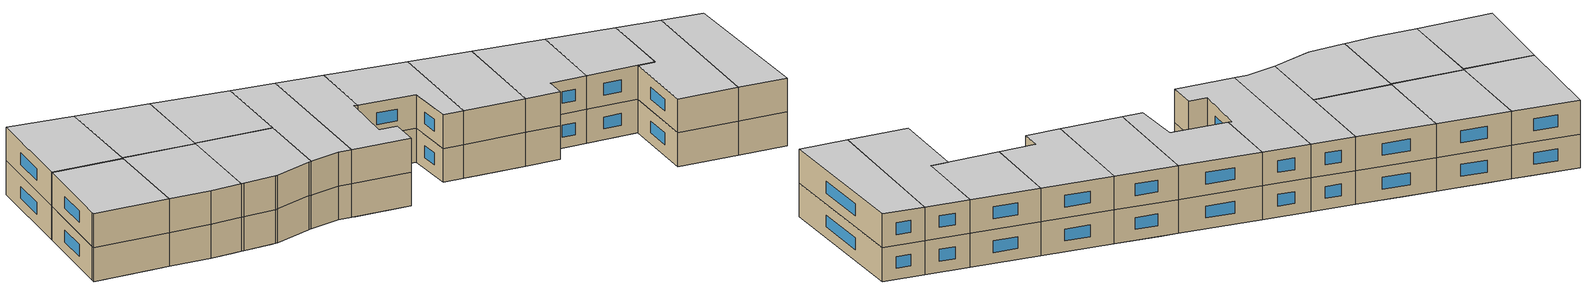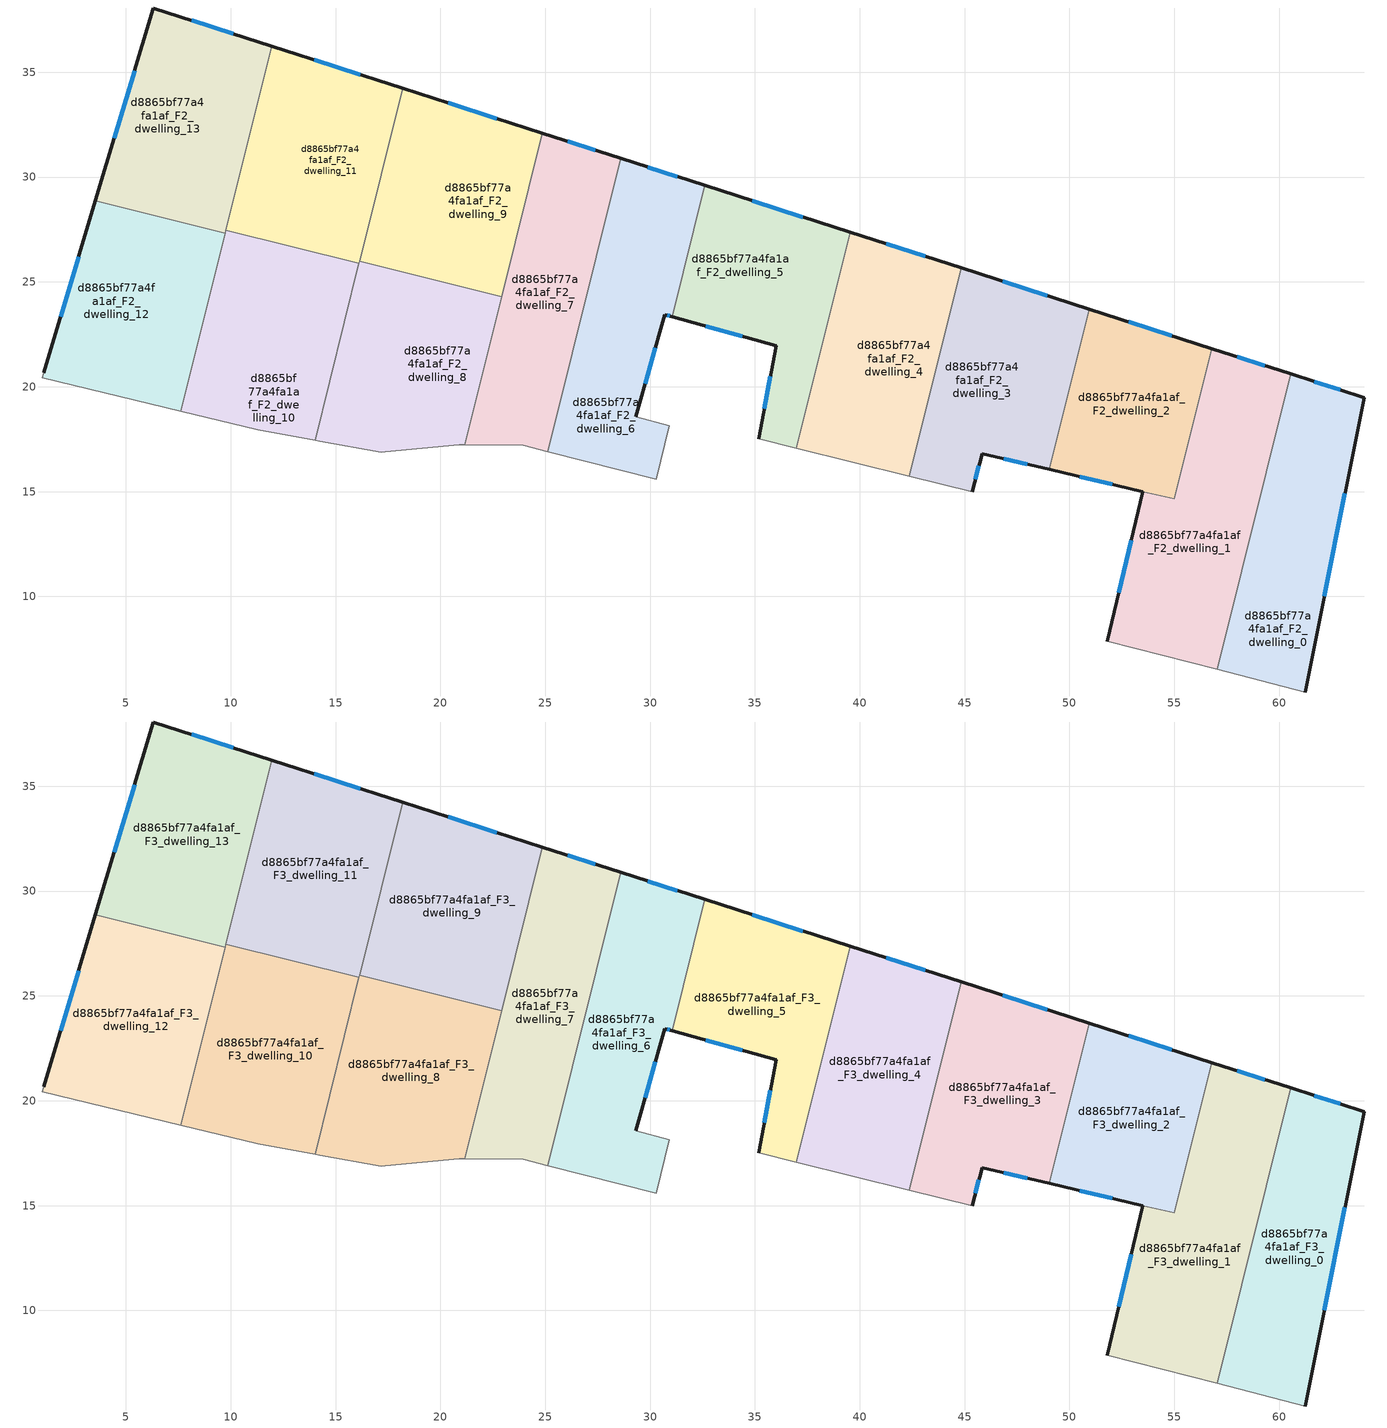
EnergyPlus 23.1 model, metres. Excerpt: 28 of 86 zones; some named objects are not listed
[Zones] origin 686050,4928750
d8865bf77a4fa1af_F2_dwelling_0
 floor to d8865bf77a4fa1af_F1_dwelling_0 (EU_floor_Construction): 64.05,19.48 61.25,5.44 57.48,6.41 60.98,20.47 z6
 floor to d8865bf77a4fa1af_F1_dwelling_1 (EU_floor_Construction): 60.98,20.47 57.48,6.41 57.04,6.52 60.55,20.61 z6
 wall outside (EU_wall_Construction): 61.25,5.44 64.05,19.48 60.55,20.61 z6:9
 wall to d8865bf77a4fa1af_F2_dwelling_1 (EU_wall_Construction): 60.55,20.61 57.04,6.52 z6:9
 wall adiabatic (EU_wall_Construction): 57.04,6.52 61.25,5.44 z6:9
 window (EU_Window_Construction): 62.91,19.85 61.69,20.24 / 62.16,10.01 63.14,14.92 z6.98:8.02
d8865bf77a4fa1af_F2_dwelling_1
 floor to d8865bf77a4fa1af_F1_dwelling_1 (EU_floor_Construction): 60.55,20.61 57.04,6.52 51.81,7.85 53.5,15 55.25,14.59 57.03,21.74 z6
 floor to d8865bf77a4fa1af_F1_dwelling_2 (EU_floor_Construction): 57.03,21.74 55.25,14.59 55,14.65 56.78,21.82 z6
 wall outside (EU_wall_Construction): 60.55,20.61 56.78,21.82 / 53.5,15 51.81,7.85 z6:9
 wall adiabatic (EU_wall_Construction): 51.81,7.85 57.04,6.52 z6:9
 wall to d8865bf77a4fa1af_F2_dwelling_2 (EU_wall_Construction): 56.78,21.82 55,14.65 53.5,15 z6:9
 window (EU_Window_Construction): 59.32,21 58.01,21.43 / 52.95,12.68 52.36,10.18 z6.98:8.02
d8865bf77a4fa1af_F2_dwelling_10
 floor to d8865bf77a4fa1af_F1_dwelling_12 (EU_floor_Construction): 15.41,26.06 13.3,17.59 11.29,17.95 9.81,18.31 11.96,26.92 z6
 floor to d8865bf77a4fa1af_F1_dwelling_13 (EU_floor_Construction): 11.96,26.92 9.81,18.31 7.63,18.84 9.77,27.46 z6
 floor to d8865bf77a4fa1af_F1_dwelling_11 (EU_floor_Construction): 16.12,25.88 14.02,17.46 13.3,17.59 15.41,26.06 z6
 wall adiabatic (EU_wall_Construction): 7.63,18.84 11.29,17.95 14.02,17.46 z6:9
 wall to d8865bf77a4fa1af_F2_dwelling_11 (EU_wall_Construction): 16.12,25.88 9.77,27.46 z6:9
 wall to d8865bf77a4fa1af_F2_dwelling_12 (EU_wall_Construction): 9.74,27.33 7.63,18.84 z6:9
 wall to d8865bf77a4fa1af_F2_dwelling_8 (EU_wall_Construction): 14.02,17.46 16.12,25.88 z6:9
 wall to d8865bf77a4fa1af_F2_dwelling_13 (EU_wall_Construction): 9.77,27.46 9.74,27.33 z6:9
d8865bf77a4fa1af_F2_dwelling_11
 floor to d8865bf77a4fa1af_F1_dwelling_13 (EU_floor_Construction): 14.11,35.55 11.96,26.92 9.77,27.46 11.96,36.25 z6
 floor to d8865bf77a4fa1af_F1_dwelling_12 (EU_floor_Construction): 17.5,34.46 15.41,26.06 11.96,26.92 14.11,35.55 z6
 floor to d8865bf77a4fa1af_F1_dwelling_11 (EU_floor_Construction): 18.2,34.24 16.12,25.88 15.41,26.06 17.5,34.46 z6
 wall outside (EU_wall_Construction): 18.2,34.24 11.96,36.25 z6:9
 wall to d8865bf77a4fa1af_F2_dwelling_9 (EU_wall_Construction): 16.14,25.98 18.2,34.24 z6:9
 wall to d8865bf77a4fa1af_F2_dwelling_13 (EU_wall_Construction): 11.96,36.25 9.77,27.46 z6:9
 wall to d8865bf77a4fa1af_F2_dwelling_8 (EU_wall_Construction): 16.12,25.88 16.14,25.98 z6:9
 window (EU_Window_Construction): 16.17,34.89 13.99,35.59 z6.98:8.02
d8865bf77a4fa1af_F2_dwelling_12
 floor to d8865bf77a4fa1af_F1_dwelling_14 (EU_floor_Construction): 7.86,27.8 5.75,19.29 1.02,20.43 1.09,20.67 3.55,28.87 z6
 floor to d8865bf77a4fa1af_F1_dwelling_13 (EU_floor_Construction): 9.74,27.33 7.63,18.84 5.75,19.29 7.86,27.8 z6
 wall outside (EU_wall_Construction): 3.55,28.87 1.09,20.67 z6:9
 wall adiabatic (EU_wall_Construction): 1.09,20.67 1.02,20.43 7.63,18.84 z6:9
 wall to d8865bf77a4fa1af_F2_dwelling_13 (EU_wall_Construction): 9.74,27.33 3.55,28.87 z6:9
 window (EU_Window_Construction): 2.75,26.2 1.89,23.34 z6.98:8.02
d8865bf77a4fa1af_F2_dwelling_13
 floor to d8865bf77a4fa1af_F1_dwelling_14 (EU_floor_Construction): 10.11,36.84 7.86,27.8 3.55,28.87 6.31,38.06 z6
 floor to d8865bf77a4fa1af_F1_dwelling_13 (EU_floor_Construction): 11.96,36.25 9.77,27.46 9.74,27.33 7.86,27.8 10.11,36.84 z6
 wall outside (EU_wall_Construction): 11.96,36.25 6.31,38.06 3.55,28.87 z6:9
 window (EU_Window_Construction): 5.41,35.07 4.45,31.86 / 10.12,36.84 8.15,37.47 z6.98:8.02
d8865bf77a4fa1af_F2_dwelling_2
 floor adiabatic (EU_floor_Construction): 56.78,21.82 55,14.65 49.03,16.06 50.94,23.7 z6
 wall outside (EU_wall_Construction): 49.03,16.06 53.5,15 / 56.78,21.82 50.94,23.7 z6:9
 wall to d8865bf77a4fa1af_F2_dwelling_3 (EU_wall_Construction): 50.94,23.7 49.03,16.06 z6:9
 window (EU_Window_Construction): 50.48,15.71 52.04,15.35 / 54.88,22.43 52.84,23.09 z6.98:8.02
d8865bf77a4fa1af_F2_dwelling_3
 floor to d8865bf77a4fa1af_F1_dwelling_3 (EU_floor_Construction): 50.94,23.7 49.03,16.06 47.1,16.51 49.04,24.31 z6
 floor to d8865bf77a4fa1af_F1_dwelling_4 (EU_floor_Construction): 49.04,24.31 47.1,16.51 45.83,16.81 45.36,15 42.49,15.71 44.96,25.63 z6
 floor to d8865bf77a4fa1af_F1_dwelling_5 (EU_floor_Construction): 44.96,25.63 42.49,15.71 42.36,15.74 44.83,25.67 z6
 wall outside (EU_wall_Construction): 45.36,15 45.83,16.81 49.03,16.06 / 50.94,23.7 44.83,25.67 z6:9
 wall adiabatic (EU_wall_Construction): 42.36,15.74 45.36,15 z6:9
 wall to d8865bf77a4fa1af_F2_dwelling_4 (EU_wall_Construction): 44.83,25.67 42.36,15.74 z6:9
 window (EU_Window_Construction): 45.51,15.59 45.68,16.22 / 48.95,24.34 46.82,25.03 / 46.87,16.57 47.99,16.3 z6.98:8.02
d8865bf77a4fa1af_F2_dwelling_4
 floor to d8865bf77a4fa1af_F1_dwelling_5 (EU_floor_Construction): 44.83,25.67 42.36,15.74 38.38,16.72 40.92,26.92 z6
 floor to d8865bf77a4fa1af_F1_dwelling_6 (EU_floor_Construction): 40.92,26.92 38.38,16.72 36.98,17.07 39.55,27.37 z6
 wall outside (EU_wall_Construction): 44.83,25.67 39.55,27.37 z6:9
 wall adiabatic (EU_wall_Construction): 36.98,17.07 42.36,15.74 z6:9
 wall to d8865bf77a4fa1af_F2_dwelling_5 (EU_wall_Construction): 39.55,27.37 36.98,17.07 z6:9
 window (EU_Window_Construction): 43.11,26.22 41.27,26.81 z6.98:8.02
d8865bf77a4fa1af_F2_dwelling_5
 floor to d8865bf77a4fa1af_F1_dwelling_7 (EU_floor_Construction): 37.52,28.02 36.01,21.95 31.05,23.34 32.61,29.6 z6
 floor to d8865bf77a4fa1af_F1_dwelling_6 (EU_floor_Construction): 39.55,27.37 36.98,17.07 35.18,17.51 36.01,21.95 37.52,28.02 z6
 wall outside (EU_wall_Construction): 39.55,27.37 32.61,29.6 / 31.05,23.34 36.01,21.95 35.18,17.51 z6:9
 wall adiabatic (EU_wall_Construction): 35.18,17.51 36.98,17.07 z6:9
 wall to d8865bf77a4fa1af_F2_dwelling_6 (EU_wall_Construction): 32.61,29.6 31.05,23.34 z6:9
 window (EU_Window_Construction): 37.29,28.09 34.86,28.87 / 35.74,20.51 35.45,18.96 / 32.66,22.89 34.4,22.41 z6.98:8.02
d8865bf77a4fa1af_F2_dwelling_6
 floor to d8865bf77a4fa1af_F1_dwelling_8 (EU_floor_Construction): 32.25,29.71 30.69,23.44 29.32,18.56 30.92,18.14 30.29,15.59 25.47,16.82 28.95,30.78 z6
 floor to d8865bf77a4fa1af_F1_dwelling_7 (EU_floor_Construction): 32.61,29.6 31.05,23.34 30.69,23.44 32.25,29.71 z6
 floor to d8865bf77a4fa1af_F1_dwelling_9 (EU_floor_Construction): 28.95,30.78 25.47,16.82 25.12,16.91 28.6,30.89 z6
 wall outside (EU_wall_Construction): 32.61,29.6 28.6,30.89 / 29.32,18.56 30.69,23.44 31.05,23.34 z6:9
 wall adiabatic (EU_wall_Construction): 25.12,16.91 30.29,15.59 30.92,18.14 29.32,18.56 z6:9
 wall to d8865bf77a4fa1af_F2_dwelling_7 (EU_wall_Construction): 28.6,30.89 25.12,16.91 z6:9
 window (EU_Window_Construction): 31.3,30.02 29.9,30.47 / 30.81,23.41 30.93,23.38 / 29.77,20.15 30.25,21.86 z6.98:8.02
d8865bf77a4fa1af_F2_dwelling_7
 floor to d8865bf77a4fa1af_F1_dwelling_9 (EU_floor_Construction): 28.6,30.89 25.12,16.91 23.96,17.2 21.17,17.24 24.86,32.09 z6
 wall outside (EU_wall_Construction): 28.6,30.89 24.86,32.09 z6:9
 wall adiabatic (EU_wall_Construction): 21.17,17.24 23.96,17.2 25.12,16.91 z6:9
 wall to d8865bf77a4fa1af_F2_dwelling_9 (EU_wall_Construction): 24.86,32.09 22.92,24.3 z6:9
 wall to d8865bf77a4fa1af_F2_dwelling_8 (EU_wall_Construction): 22.92,24.3 21.17,17.24 z6:9
 window (EU_Window_Construction): 27.38,31.28 26.08,31.7 z6.98:8.02
d8865bf77a4fa1af_F2_dwelling_8
 floor to d8865bf77a4fa1af_F1_dwelling_11 (EU_floor_Construction): 18.93,25.29 16.85,16.93 14.25,17.41 14.02,17.46 16.14,25.98 z6
 floor to d8865bf77a4fa1af_F1_dwelling_10 (EU_floor_Construction): 22.66,24.36 20.89,17.24 17.17,16.87 16.85,16.93 18.93,25.29 z6
 floor to d8865bf77a4fa1af_F1_dwelling_9 (EU_floor_Construction): 22.92,24.3 21.17,17.24 20.89,17.24 22.66,24.36 z6
 wall adiabatic (EU_wall_Construction): 14.02,17.46 14.25,17.41 17.17,16.87 17.37,16.89 20.89,17.24 21.17,17.24 z6:9
 wall to d8865bf77a4fa1af_F2_dwelling_9 (EU_wall_Construction): 22.92,24.3 16.14,25.98 z6:9
d8865bf77a4fa1af_F2_dwelling_9
 floor to d8865bf77a4fa1af_F1_dwelling_10 (EU_floor_Construction): 24.61,32.17 22.66,24.36 18.93,25.29 20.93,33.36 z6
 floor to d8865bf77a4fa1af_F1_dwelling_11 (EU_floor_Construction): 20.93,33.36 18.93,25.29 16.14,25.98 18.2,34.24 z6
 floor to d8865bf77a4fa1af_F1_dwelling_9 (EU_floor_Construction): 24.86,32.09 22.92,24.3 22.66,24.36 24.61,32.17 z6
 wall outside (EU_wall_Construction): 24.86,32.09 18.2,34.24 z6:9
 window (EU_Window_Construction): 22.7,32.79 20.37,33.54 z6.98:8.02
d8865bf77a4fa1af_F3_dwelling_0
 floor to d8865bf77a4fa1af_F2_dwelling_0 (EU_floor_Construction): 64.05,19.48 61.25,5.44 57.04,6.52 60.55,20.61 z9
 wall outside (EU_wall_Construction): 61.25,5.44 64.05,19.48 60.55,20.61 z9:12
 wall to d8865bf77a4fa1af_F3_dwelling_1 (EU_wall_Construction): 60.55,20.61 57.04,6.52 z9:12
 wall adiabatic (EU_wall_Construction): 57.04,6.52 61.25,5.44 z9:12
 window (EU_Window_Construction): 62.91,19.85 61.69,20.24 / 62.16,10.01 63.14,14.92 z9.98:11.02
 ceiling to d8865bf77a4fa1af_F4_dwelling_0 (EU_floor_Construction): 61.25,5.44 64.05,19.48 60.55,20.61 57.04,6.52 z12
d8865bf77a4fa1af_F3_dwelling_1
 floor to d8865bf77a4fa1af_F2_dwelling_1 (EU_floor_Construction): 60.55,20.61 57.04,6.52 51.81,7.85 53.5,15 55,14.65 56.78,21.82 z9
 wall outside (EU_wall_Construction): 60.55,20.61 56.78,21.82 / 53.5,15 51.81,7.85 z9:12
 wall adiabatic (EU_wall_Construction): 51.81,7.85 57.04,6.52 z9:12
 wall to d8865bf77a4fa1af_F3_dwelling_2 (EU_wall_Construction): 56.78,21.82 55,14.65 53.5,15 z9:12
 window (EU_Window_Construction): 59.32,21 58.01,21.43 / 52.95,12.68 52.36,10.18 z9.98:11.02
 ceiling to d8865bf77a4fa1af_F4_dwelling_1 (EU_floor_Construction): 57.04,6.52 60.55,20.61 56.78,21.82 55,14.65 53.5,15 51.81,7.85 z12
d8865bf77a4fa1af_F3_dwelling_10
 floor to d8865bf77a4fa1af_F2_dwelling_10 (EU_floor_Construction): 16.12,25.88 14.02,17.46 11.29,17.95 7.63,18.84 9.77,27.46 z9
 wall adiabatic (EU_wall_Construction): 7.63,18.84 11.29,17.95 14.02,17.46 z9:12
 wall to d8865bf77a4fa1af_F3_dwelling_11 (EU_wall_Construction): 16.12,25.88 9.77,27.46 z9:12
 wall to d8865bf77a4fa1af_F3_dwelling_12 (EU_wall_Construction): 9.74,27.33 7.63,18.84 z9:12
 wall to d8865bf77a4fa1af_F3_dwelling_8 (EU_wall_Construction): 14.02,17.46 16.12,25.88 z9:12
 wall to d8865bf77a4fa1af_F3_dwelling_13 (EU_wall_Construction): 9.77,27.46 9.74,27.33 z9:12
 ceiling to d8865bf77a4fa1af_F4_dwelling_10 (EU_floor_Construction): 14.02,17.46 16.12,25.88 9.77,27.46 7.63,18.84 11.29,17.95 z12
d8865bf77a4fa1af_F3_dwelling_11
 floor to d8865bf77a4fa1af_F2_dwelling_11 (EU_floor_Construction): 18.2,34.24 16.12,25.88 9.77,27.46 11.96,36.25 z9
 wall outside (EU_wall_Construction): 18.2,34.24 11.96,36.25 z9:12
 wall to d8865bf77a4fa1af_F3_dwelling_9 (EU_wall_Construction): 16.14,25.98 18.2,34.24 z9:12
 wall to d8865bf77a4fa1af_F3_dwelling_13 (EU_wall_Construction): 11.96,36.25 9.77,27.46 z9:12
 wall to d8865bf77a4fa1af_F3_dwelling_8 (EU_wall_Construction): 16.12,25.88 16.14,25.98 z9:12
 window (EU_Window_Construction): 16.17,34.89 13.99,35.59 z9.98:11.02
 ceiling to d8865bf77a4fa1af_F4_dwelling_11 (EU_floor_Construction): 16.12,25.88 18.2,34.24 11.96,36.25 9.77,27.46 z12
d8865bf77a4fa1af_F3_dwelling_12
 floor to d8865bf77a4fa1af_F2_dwelling_12 (EU_floor_Construction): 9.74,27.33 7.63,18.84 1.02,20.43 1.09,20.67 3.55,28.87 z9
 wall outside (EU_wall_Construction): 3.55,28.87 1.09,20.67 z9:12
 wall adiabatic (EU_wall_Construction): 1.09,20.67 1.02,20.43 7.63,18.84 z9:12
 wall to d8865bf77a4fa1af_F3_dwelling_13 (EU_wall_Construction): 9.74,27.33 3.55,28.87 z9:12
 window (EU_Window_Construction): 2.75,26.2 1.89,23.34 z9.98:11.02
 ceiling to d8865bf77a4fa1af_F4_dwelling_12 (EU_floor_Construction): 7.63,18.84 9.74,27.33 3.55,28.87 1.09,20.67 1.02,20.43 z12
d8865bf77a4fa1af_F3_dwelling_13
 floor to d8865bf77a4fa1af_F2_dwelling_13 (EU_floor_Construction): 11.96,36.25 9.74,27.33 3.55,28.87 6.31,38.06 z9
 wall outside (EU_wall_Construction): 11.96,36.25 6.31,38.06 3.55,28.87 z9:12
 window (EU_Window_Construction): 5.41,35.07 4.45,31.86 / 10.12,36.84 8.15,37.47 z9.98:11.02
 ceiling to d8865bf77a4fa1af_F4_dwelling_13 (EU_floor_Construction): 9.74,27.33 11.96,36.25 6.31,38.06 3.55,28.87 z12
d8865bf77a4fa1af_F3_dwelling_2
 floor to d8865bf77a4fa1af_F2_dwelling_2 (EU_floor_Construction): 56.78,21.82 55,14.65 49.03,16.06 50.94,23.7 z9
 wall outside (EU_wall_Construction): 49.03,16.06 53.5,15 / 56.78,21.82 50.94,23.7 z9:12
 wall to d8865bf77a4fa1af_F3_dwelling_3 (EU_wall_Construction): 50.94,23.7 49.03,16.06 z9:12
 window (EU_Window_Construction): 50.48,15.71 52.04,15.35 / 54.88,22.43 52.84,23.09 z9.98:11.02
 ceiling to d8865bf77a4fa1af_F4_dwelling_2 (EU_floor_Construction): 55,14.65 56.78,21.82 50.94,23.7 49.03,16.06 z12
d8865bf77a4fa1af_F3_dwelling_3
 floor to d8865bf77a4fa1af_F2_dwelling_3 (EU_floor_Construction): 50.94,23.7 49.03,16.06 45.83,16.81 45.36,15 42.36,15.74 44.83,25.67 z9
 wall outside (EU_wall_Construction): 45.36,15 45.83,16.81 49.03,16.06 / 50.94,23.7 44.83,25.67 z9:12
 wall adiabatic (EU_wall_Construction): 42.36,15.74 45.36,15 z9:12
 wall to d8865bf77a4fa1af_F3_dwelling_4 (EU_wall_Construction): 44.83,25.67 42.36,15.74 z9:12
 window (EU_Window_Construction): 45.51,15.59 45.68,16.22 / 48.95,24.34 46.82,25.03 / 46.87,16.57 47.99,16.3 z9.98:11.02
 ceiling to d8865bf77a4fa1af_F4_dwelling_3 (EU_floor_Construction): 49.03,16.06 50.94,23.7 44.83,25.67 42.36,15.74 45.36,15 45.83,16.81 z12
d8865bf77a4fa1af_F3_dwelling_4
 floor to d8865bf77a4fa1af_F2_dwelling_4 (EU_floor_Construction): 44.83,25.67 42.36,15.74 36.98,17.07 39.55,27.37 z9
 wall outside (EU_wall_Construction): 44.83,25.67 39.55,27.37 z9:12
 wall adiabatic (EU_wall_Construction): 36.98,17.07 42.36,15.74 z9:12
 wall to d8865bf77a4fa1af_F3_dwelling_5 (EU_wall_Construction): 39.55,27.37 36.98,17.07 z9:12
 window (EU_Window_Construction): 43.11,26.22 41.27,26.81 z9.98:11.02
 ceiling to d8865bf77a4fa1af_F4_dwelling_4 (EU_floor_Construction): 42.36,15.74 44.83,25.67 39.55,27.37 36.98,17.07 z12
d8865bf77a4fa1af_F3_dwelling_5
 floor to d8865bf77a4fa1af_F2_dwelling_5 (EU_floor_Construction): 39.55,27.37 36.98,17.07 35.18,17.51 36.01,21.95 31.05,23.34 32.61,29.6 z9
 wall outside (EU_wall_Construction): 39.55,27.37 32.61,29.6 / 31.05,23.34 36.01,21.95 35.18,17.51 z9:12
 wall adiabatic (EU_wall_Construction): 35.18,17.51 36.98,17.07 z9:12
 wall to d8865bf77a4fa1af_F3_dwelling_6 (EU_wall_Construction): 32.61,29.6 31.05,23.34 z9:12
 window (EU_Window_Construction): 37.29,28.09 34.86,28.87 / 35.74,20.51 35.45,18.96 / 32.66,22.89 34.4,22.41 z9.98:11.02
 ceiling to d8865bf77a4fa1af_F4_dwelling_5 (EU_floor_Construction): 36.98,17.07 39.55,27.37 32.61,29.6 31.05,23.34 36.01,21.95 35.18,17.51 z12
d8865bf77a4fa1af_F3_dwelling_6
 floor to d8865bf77a4fa1af_F2_dwelling_6 (EU_floor_Construction): 32.61,29.6 31.05,23.34 30.69,23.44 29.32,18.56 30.92,18.14 30.29,15.59 25.12,16.91 28.6,30.89 z9
 wall outside (EU_wall_Construction): 32.61,29.6 28.6,30.89 / 29.32,18.56 30.69,23.44 31.05,23.34 z9:12
 wall adiabatic (EU_wall_Construction): 25.12,16.91 30.29,15.59 30.92,18.14 29.32,18.56 z9:12
 wall to d8865bf77a4fa1af_F3_dwelling_7 (EU_wall_Construction): 28.6,30.89 25.12,16.91 z9:12
 window (EU_Window_Construction): 31.3,30.02 29.9,30.47 / 30.81,23.41 30.93,23.38 / 29.77,20.15 30.25,21.86 z9.98:11.02
 ceiling to d8865bf77a4fa1af_F4_dwelling_6 (EU_floor_Construction): 30.29,15.59 30.92,18.14 29.32,18.56 30.69,23.44 31.05,23.34 32.61,29.6 28.6,30.89 25.12,16.91 z12
d8865bf77a4fa1af_F3_dwelling_7
 floor to d8865bf77a4fa1af_F2_dwelling_7 (EU_floor_Construction): 28.6,30.89 25.12,16.91 23.96,17.2 21.17,17.24 24.86,32.09 z9
 wall outside (EU_wall_Construction): 28.6,30.89 24.86,32.09 z9:12
 wall adiabatic (EU_wall_Construction): 21.17,17.24 23.96,17.2 25.12,16.91 z9:12
 wall to d8865bf77a4fa1af_F3_dwelling_9 (EU_wall_Construction): 24.86,32.09 22.92,24.3 z9:12
 wall to d8865bf77a4fa1af_F3_dwelling_8 (EU_wall_Construction): 22.92,24.3 21.17,17.24 z9:12
 window (EU_Window_Construction): 27.38,31.28 26.08,31.7 z9.98:11.02
 ceiling to d8865bf77a4fa1af_F4_dwelling_7 (EU_floor_Construction): 25.12,16.91 28.6,30.89 24.86,32.09 21.17,17.24 23.96,17.2 z12
d8865bf77a4fa1af_F3_dwelling_8
 floor to d8865bf77a4fa1af_F2_dwelling_8 (EU_floor_Construction): 22.92,24.3 21.17,17.24 20.89,17.24 17.37,16.89 17.17,16.87 14.25,17.41 14.02,17.46 16.14,25.98 z9
 wall adiabatic (EU_wall_Construction): 14.02,17.46 14.25,17.41 17.17,16.87 17.37,16.89 20.89,17.24 21.17,17.24 z9:12
 wall to d8865bf77a4fa1af_F3_dwelling_9 (EU_wall_Construction): 22.92,24.3 16.14,25.98 z9:12
 ceiling to d8865bf77a4fa1af_F4_dwelling_8 (EU_floor_Construction): 21.17,17.24 22.92,24.3 16.14,25.98 14.02,17.46 14.25,17.41 17.17,16.87 17.37,16.89 20.89,17.24 z12
d8865bf77a4fa1af_F3_dwelling_9
 floor to d8865bf77a4fa1af_F2_dwelling_9 (EU_floor_Construction): 24.86,32.09 22.92,24.3 16.14,25.98 18.2,34.24 z9
 wall outside (EU_wall_Construction): 24.86,32.09 18.2,34.24 z9:12
 window (EU_Window_Construction): 22.7,32.79 20.37,33.54 z9.98:11.02
 ceiling to d8865bf77a4fa1af_F4_dwelling_9 (EU_floor_Construction): 22.92,24.3 24.86,32.09 18.2,34.24 16.14,25.98 z12
[Building]
EU S2 Campaign: North Axis=0; Terrain=City; Solar Distribution=FullExterior
[Site:Location]
Bologna: Latitude=44.5; Longitude=11.25; Time Zone=1; Elevation=37
[SizingPeriod:WeatherFileDays]
AnnualSizingPeriod: Begin Month=1; Begin Day of Month=1; End Month=12; End Day of Month=31; Day of Week for Start Day=Monday; Use Weather File Daylight Saving Period=No; Use Weather File Rain and Snow Indicators=No
[MATERIAL]
EU_InternalMass_Material: Roughness=MediumRough; Thickness=0.1; Conductivity=1; Density=1800; Specific Heat=900; Thermal Absorptance=0.9; Solar Absorptance=0.7; Visible Absorptance=0.7
[MATERIAL:NOMASS] Roughness=MediumRough; Thermal Absorptance=0.9; Solar Absorptance=0.7; Visible Absorptance=0.7
Name | Thermal Resistance
EU_wall_NoMass | 0.905828
EU_floor_NoMass | 0.67114
[WINDOWMATERIAL:SIMPLEGLAZINGSYSTEM]
EU_Window_SimpleGlazing: UFactor=4.52486; Solar Heat Gain Coefficient=0.85; Visible Transmittance=0.85
[CONSTRUCTION]
EU_wall_Construction: EU_wall_NoMass
EU_floor_Construction: EU_floor_NoMass
EU_Window_Construction: EU_Window_SimpleGlazing
EU_InternalMass_Construction: EU_InternalMass_Material
[ZONE] Type=1; Multiplier=1; Ceiling Height=autocalculate; Floor Area=autocalculate; Part of Total Floor Area=Yes
Name | Volume
d8865bf77a4fa1af_F2_dwelling_0; d8865bf77a4fa1af_F3_dwelling_0 | 173.277
d8865bf77a4fa1af_F2_dwelling_1; d8865bf77a4fa1af_F3_dwelling_1 | 206.238
d8865bf77a4fa1af_F2_dwelling_10; d8865bf77a4fa1af_F3_dwelling_10 | 173.279
d8865bf77a4fa1af_F2_dwelling_11; d8865bf77a4fa1af_F3_dwelling_11 | 173.276
d8865bf77a4fa1af_F2_dwelling_12; d8865bf77a4fa1af_F3_dwelling_12; d8865bf77a4fa1af_F2_dwelling_3; d8865bf77a4fa1af_F3_dwelling_3; d8865bf77a4fa1af_F2_dwelling_4; d8865bf77a4fa1af_F3_dwelling_4 | 173.287
d8865bf77a4fa1af_F2_dwelling_13; d8865bf77a4fa1af_F3_dwelling_13 | 173.301
d8865bf77a4fa1af_F2_dwelling_2; d8865bf77a4fa1af_F3_dwelling_2 | 140.328
d8865bf77a4fa1af_F2_dwelling_5; d8865bf77a4fa1af_F3_dwelling_5 | 164.317
d8865bf77a4fa1af_F2_dwelling_6; d8865bf77a4fa1af_F3_dwelling_6 | 182.243
d8865bf77a4fa1af_F2_dwelling_7; d8865bf77a4fa1af_F3_dwelling_7 | 173.29
d8865bf77a4fa1af_F2_dwelling_8; d8865bf77a4fa1af_F3_dwelling_8 | 173.284
d8865bf77a4fa1af_F2_dwelling_9; d8865bf77a4fa1af_F3_dwelling_9 | 173.296
[INTERNALMASS] Construction=EU_InternalMass_Construction
Name | Zone or ZoneList | Surface Area
d8865bf77a4fa1af_F2_dwelling_0_EU_InternalMass | d8865bf77a4fa1af_F2_dwelling_0 | 57.759
d8865bf77a4fa1af_F2_dwelling_1_EU_InternalMass | d8865bf77a4fa1af_F2_dwelling_1 | 68.7472
d8865bf77a4fa1af_F2_dwelling_2_EU_InternalMass | d8865bf77a4fa1af_F2_dwelling_2 | 46.7787
d8865bf77a4fa1af_F2_dwelling_3_EU_InternalMass | d8865bf77a4fa1af_F2_dwelling_3 | 57.7623
d8865bf77a4fa1af_F2_dwelling_4_EU_InternalMass | d8865bf77a4fa1af_F2_dwelling_4 | 57.7627
d8865bf77a4fa1af_F2_dwelling_5_EU_InternalMass | d8865bf77a4fa1af_F2_dwelling_5 | 54.772
d8865bf77a4fa1af_F2_dwelling_6_EU_InternalMass | d8865bf77a4fa1af_F2_dwelling_6 | 60.7471
d8865bf77a4fa1af_F2_dwelling_7_EU_InternalMass | d8865bf77a4fa1af_F2_dwelling_7 | 57.7634
d8865bf77a4fa1af_F2_dwelling_8_EU_InternalMass | d8865bf77a4fa1af_F2_dwelling_8 | 57.7614
d8865bf77a4fa1af_F2_dwelling_9_EU_InternalMass | d8865bf77a4fa1af_F2_dwelling_9 | 57.7632
d8865bf77a4fa1af_F2_dwelling_10_EU_InternalMass | d8865bf77a4fa1af_F2_dwelling_10 | 57.7606
d8865bf77a4fa1af_F2_dwelling_11_EU_InternalMass | d8865bf77a4fa1af_F2_dwelling_11 | 57.7596
d8865bf77a4fa1af_F2_dwelling_12_EU_InternalMass | d8865bf77a4fa1af_F2_dwelling_12 | 57.7633
d8865bf77a4fa1af_F2_dwelling_13_EU_InternalMass | d8865bf77a4fa1af_F2_dwelling_13 | 57.7658
d8865bf77a4fa1af_F3_dwelling_0_EU_InternalMass | d8865bf77a4fa1af_F3_dwelling_0 | 57.759
d8865bf77a4fa1af_F3_dwelling_1_EU_InternalMass | d8865bf77a4fa1af_F3_dwelling_1 | 68.7472
d8865bf77a4fa1af_F3_dwelling_2_EU_InternalMass | d8865bf77a4fa1af_F3_dwelling_2 | 46.7787
d8865bf77a4fa1af_F3_dwelling_3_EU_InternalMass | d8865bf77a4fa1af_F3_dwelling_3 | 57.7623
d8865bf77a4fa1af_F3_dwelling_4_EU_InternalMass | d8865bf77a4fa1af_F3_dwelling_4 | 57.7627
d8865bf77a4fa1af_F3_dwelling_5_EU_InternalMass | d8865bf77a4fa1af_F3_dwelling_5 | 54.772
d8865bf77a4fa1af_F3_dwelling_6_EU_InternalMass | d8865bf77a4fa1af_F3_dwelling_6 | 60.7471
d8865bf77a4fa1af_F3_dwelling_7_EU_InternalMass | d8865bf77a4fa1af_F3_dwelling_7 | 57.7634
d8865bf77a4fa1af_F3_dwelling_8_EU_InternalMass | d8865bf77a4fa1af_F3_dwelling_8 | 57.7614
d8865bf77a4fa1af_F3_dwelling_9_EU_InternalMass | d8865bf77a4fa1af_F3_dwelling_9 | 57.7632
d8865bf77a4fa1af_F3_dwelling_10_EU_InternalMass | d8865bf77a4fa1af_F3_dwelling_10 | 57.7606
d8865bf77a4fa1af_F3_dwelling_11_EU_InternalMass | d8865bf77a4fa1af_F3_dwelling_11 | 57.7596
d8865bf77a4fa1af_F3_dwelling_12_EU_InternalMass | d8865bf77a4fa1af_F3_dwelling_12 | 57.7633
d8865bf77a4fa1af_F3_dwelling_13_EU_InternalMass | d8865bf77a4fa1af_F3_dwelling_13 | 57.7658
[OTHEREQUIPMENT] Fuel Type=Electricity; Design Level Calculation Method=Watts/Area; Power per Zone Floor Area=1; Fraction Latent=0; Fraction Radiant=0; Fraction Lost=0; Carbon Dioxide Generation Rate=0; EndUse Subcategory=EU_Step8_InternalGains
Name | Zone or ZoneList or Space or SpaceList | Schedule
EU_Step8_InternalGain_d8865bf77a4fa1af_F2_dwelling_0_f000 | d8865bf77a4fa1af_F2_dwelling_0 | EU_Step8_GainSchedule_d8865bf77a4fa1af_F2_dwelling_0_f000
EU_Step8_InternalGain_d8865bf77a4fa1af_F2_dwelling_1_f000 | d8865bf77a4fa1af_F2_dwelling_1 | EU_Step8_GainSchedule_d8865bf77a4fa1af_F2_dwelling_1_f000
EU_Step8_InternalGain_d8865bf77a4fa1af_F2_dwelling_2_f000 | d8865bf77a4fa1af_F2_dwelling_2 | EU_Step8_GainSchedule_d8865bf77a4fa1af_F2_dwelling_2_f000
EU_Step8_InternalGain_d8865bf77a4fa1af_F2_dwelling_3_f000 | d8865bf77a4fa1af_F2_dwelling_3 | EU_Step8_GainSchedule_d8865bf77a4fa1af_F2_dwelling_3_f000
EU_Step8_InternalGain_d8865bf77a4fa1af_F2_dwelling_4_f000 | d8865bf77a4fa1af_F2_dwelling_4 | EU_Step8_GainSchedule_d8865bf77a4fa1af_F2_dwelling_4_f000
EU_Step8_InternalGain_d8865bf77a4fa1af_F2_dwelling_5_f000 | d8865bf77a4fa1af_F2_dwelling_5 | EU_Step8_GainSchedule_d8865bf77a4fa1af_F2_dwelling_5_f000
EU_Step8_InternalGain_d8865bf77a4fa1af_F2_dwelling_6_f000 | d8865bf77a4fa1af_F2_dwelling_6 | EU_Step8_GainSchedule_d8865bf77a4fa1af_F2_dwelling_6_f000
EU_Step8_InternalGain_d8865bf77a4fa1af_F2_dwelling_7_f000 | d8865bf77a4fa1af_F2_dwelling_7 | EU_Step8_GainSchedule_d8865bf77a4fa1af_F2_dwelling_7_f000
EU_Step8_InternalGain_d8865bf77a4fa1af_F2_dwelling_8_f000 | d8865bf77a4fa1af_F2_dwelling_8 | EU_Step8_GainSchedule_d8865bf77a4fa1af_F2_dwelling_8_f000
EU_Step8_InternalGain_d8865bf77a4fa1af_F2_dwelling_9_f000 | d8865bf77a4fa1af_F2_dwelling_9 | EU_Step8_GainSchedule_d8865bf77a4fa1af_F2_dwelling_9_f000
EU_Step8_InternalGain_d8865bf77a4fa1af_F2_dwelling_10_f000 | d8865bf77a4fa1af_F2_dwelling_10 | EU_Step8_GainSchedule_d8865bf77a4fa1af_F2_dwelling_10_f000
EU_Step8_InternalGain_d8865bf77a4fa1af_F2_dwelling_11_f000 | d8865bf77a4fa1af_F2_dwelling_11 | EU_Step8_GainSchedule_d8865bf77a4fa1af_F2_dwelling_11_f000
EU_Step8_InternalGain_d8865bf77a4fa1af_F2_dwelling_12_f000 | d8865bf77a4fa1af_F2_dwelling_12 | EU_Step8_GainSchedule_d8865bf77a4fa1af_F2_dwelling_12_f000
EU_Step8_InternalGain_d8865bf77a4fa1af_F2_dwelling_13_f000 | d8865bf77a4fa1af_F2_dwelling_13 | EU_Step8_GainSchedule_d8865bf77a4fa1af_F2_dwelling_13_f000
EU_Step8_InternalGain_d8865bf77a4fa1af_F3_dwelling_0_f000 | d8865bf77a4fa1af_F3_dwelling_0 | EU_Step8_GainSchedule_d8865bf77a4fa1af_F3_dwelling_0_f000
EU_Step8_InternalGain_d8865bf77a4fa1af_F3_dwelling_1_f000 | d8865bf77a4fa1af_F3_dwelling_1 | EU_Step8_GainSchedule_d8865bf77a4fa1af_F3_dwelling_1_f000
EU_Step8_InternalGain_d8865bf77a4fa1af_F3_dwelling_2_f000 | d8865bf77a4fa1af_F3_dwelling_2 | EU_Step8_GainSchedule_d8865bf77a4fa1af_F3_dwelling_2_f000
EU_Step8_InternalGain_d8865bf77a4fa1af_F3_dwelling_3_f000 | d8865bf77a4fa1af_F3_dwelling_3 | EU_Step8_GainSchedule_d8865bf77a4fa1af_F3_dwelling_3_f000
EU_Step8_InternalGain_d8865bf77a4fa1af_F3_dwelling_4_f000 | d8865bf77a4fa1af_F3_dwelling_4 | EU_Step8_GainSchedule_d8865bf77a4fa1af_F3_dwelling_4_f000
EU_Step8_InternalGain_d8865bf77a4fa1af_F3_dwelling_5_f000 | d8865bf77a4fa1af_F3_dwelling_5 | EU_Step8_GainSchedule_d8865bf77a4fa1af_F3_dwelling_5_f000
EU_Step8_InternalGain_d8865bf77a4fa1af_F3_dwelling_6_f000 | d8865bf77a4fa1af_F3_dwelling_6 | EU_Step8_GainSchedule_d8865bf77a4fa1af_F3_dwelling_6_f000
EU_Step8_InternalGain_d8865bf77a4fa1af_F3_dwelling_7_f000 | d8865bf77a4fa1af_F3_dwelling_7 | EU_Step8_GainSchedule_d8865bf77a4fa1af_F3_dwelling_7_f000
EU_Step8_InternalGain_d8865bf77a4fa1af_F3_dwelling_8_f000 | d8865bf77a4fa1af_F3_dwelling_8 | EU_Step8_GainSchedule_d8865bf77a4fa1af_F3_dwelling_8_f000
EU_Step8_InternalGain_d8865bf77a4fa1af_F3_dwelling_9_f000 | d8865bf77a4fa1af_F3_dwelling_9 | EU_Step8_GainSchedule_d8865bf77a4fa1af_F3_dwelling_9_f000
EU_Step8_InternalGain_d8865bf77a4fa1af_F3_dwelling_10_f000 | d8865bf77a4fa1af_F3_dwelling_10 | EU_Step8_GainSchedule_d8865bf77a4fa1af_F3_dwelling_10_f000
EU_Step8_InternalGain_d8865bf77a4fa1af_F3_dwelling_11_f000 | d8865bf77a4fa1af_F3_dwelling_11 | EU_Step8_GainSchedule_d8865bf77a4fa1af_F3_dwelling_11_f000
EU_Step8_InternalGain_d8865bf77a4fa1af_F3_dwelling_12_f000 | d8865bf77a4fa1af_F3_dwelling_12 | EU_Step8_GainSchedule_d8865bf77a4fa1af_F3_dwelling_12_f000
EU_Step8_InternalGain_d8865bf77a4fa1af_F3_dwelling_13_f000 | d8865bf77a4fa1af_F3_dwelling_13 | EU_Step8_GainSchedule_d8865bf77a4fa1af_F3_dwelling_13_f000
[ZONEVENTILATION:DESIGNFLOWRATE] Schedule=EU_AlwaysOn; Design Flow Rate Calculation Method=AirChanges/Hour; Air Changes per Hour=0.73129; Ventilation Type=Natural; Fan Pressure Rise=0; Fan Total Efficiency=1; Constant Term Coefficient=1; Temperature Term Coefficient=0; Velocity Term Coefficient=0; Velocity Squared Term Coefficient=0; Minimum Indoor Temperature=-100; Maximum Indoor Temperature=100; Delta Temperature=-100; Minimum Outdoor Temperature=-100; Maximum Outdoor Temperature=100; Maximum Wind Speed=40
Name | Zone or ZoneList or Space or SpaceList
EU_ConstantAir_d8865bf77a4fa1af_F2_dwelling_0 | d8865bf77a4fa1af_F2_dwelling_0
EU_ConstantAir_d8865bf77a4fa1af_F2_dwelling_1 | d8865bf77a4fa1af_F2_dwelling_1
EU_ConstantAir_d8865bf77a4fa1af_F2_dwelling_2 | d8865bf77a4fa1af_F2_dwelling_2
EU_ConstantAir_d8865bf77a4fa1af_F2_dwelling_3 | d8865bf77a4fa1af_F2_dwelling_3
EU_ConstantAir_d8865bf77a4fa1af_F2_dwelling_4 | d8865bf77a4fa1af_F2_dwelling_4
EU_ConstantAir_d8865bf77a4fa1af_F2_dwelling_5 | d8865bf77a4fa1af_F2_dwelling_5
EU_ConstantAir_d8865bf77a4fa1af_F2_dwelling_6 | d8865bf77a4fa1af_F2_dwelling_6
EU_ConstantAir_d8865bf77a4fa1af_F2_dwelling_7 | d8865bf77a4fa1af_F2_dwelling_7
EU_ConstantAir_d8865bf77a4fa1af_F2_dwelling_8 | d8865bf77a4fa1af_F2_dwelling_8
EU_ConstantAir_d8865bf77a4fa1af_F2_dwelling_9 | d8865bf77a4fa1af_F2_dwelling_9
EU_ConstantAir_d8865bf77a4fa1af_F2_dwelling_10 | d8865bf77a4fa1af_F2_dwelling_10
EU_ConstantAir_d8865bf77a4fa1af_F2_dwelling_11 | d8865bf77a4fa1af_F2_dwelling_11
EU_ConstantAir_d8865bf77a4fa1af_F2_dwelling_12 | d8865bf77a4fa1af_F2_dwelling_12
EU_ConstantAir_d8865bf77a4fa1af_F2_dwelling_13 | d8865bf77a4fa1af_F2_dwelling_13
EU_ConstantAir_d8865bf77a4fa1af_F3_dwelling_0 | d8865bf77a4fa1af_F3_dwelling_0
EU_ConstantAir_d8865bf77a4fa1af_F3_dwelling_1 | d8865bf77a4fa1af_F3_dwelling_1
EU_ConstantAir_d8865bf77a4fa1af_F3_dwelling_2 | d8865bf77a4fa1af_F3_dwelling_2
EU_ConstantAir_d8865bf77a4fa1af_F3_dwelling_3 | d8865bf77a4fa1af_F3_dwelling_3
EU_ConstantAir_d8865bf77a4fa1af_F3_dwelling_4 | d8865bf77a4fa1af_F3_dwelling_4
EU_ConstantAir_d8865bf77a4fa1af_F3_dwelling_5 | d8865bf77a4fa1af_F3_dwelling_5
EU_ConstantAir_d8865bf77a4fa1af_F3_dwelling_6 | d8865bf77a4fa1af_F3_dwelling_6
EU_ConstantAir_d8865bf77a4fa1af_F3_dwelling_7 | d8865bf77a4fa1af_F3_dwelling_7
EU_ConstantAir_d8865bf77a4fa1af_F3_dwelling_8 | d8865bf77a4fa1af_F3_dwelling_8
EU_ConstantAir_d8865bf77a4fa1af_F3_dwelling_9 | d8865bf77a4fa1af_F3_dwelling_9
EU_ConstantAir_d8865bf77a4fa1af_F3_dwelling_10 | d8865bf77a4fa1af_F3_dwelling_10
EU_ConstantAir_d8865bf77a4fa1af_F3_dwelling_11 | d8865bf77a4fa1af_F3_dwelling_11
EU_ConstantAir_d8865bf77a4fa1af_F3_dwelling_12 | d8865bf77a4fa1af_F3_dwelling_12
EU_ConstantAir_d8865bf77a4fa1af_F3_dwelling_13 | d8865bf77a4fa1af_F3_dwelling_13
[HVACTEMPLATE:THERMOSTAT] Constant Heating Setpoint=20; Constant Cooling Setpoint=50
EU_HeatOnly_d8865bf77a4fa1af_F0_dwelling_0; EU_HeatOnly_d8865bf77a4fa1af_F0_dwelling_1; EU_HeatOnly_d8865bf77a4fa1af_F0_dwelling_2; EU_HeatOnly_d8865bf77a4fa1af_F0_dwelling_3; EU_HeatOnly_d8865bf77a4fa1af_F0_dwelling_4; EU_HeatOnly_d8865bf77a4fa1af_F0_dwelling_5; EU_HeatOnly_d8865bf77a4fa1af_F0_dwelling_6; EU_HeatOnly_d8865bf77a4fa1af_F0_dwelling_7; EU_HeatOnly_d8865bf77a4fa1af_F0_dwelling_8; EU_HeatOnly_d8865bf77a4fa1af_F0_dwelling_9; EU_HeatOnly_d8865bf77a4fa1af_F0_dwelling_10; EU_HeatOnly_d8865bf77a4fa1af_F0_dwelling_11; EU_HeatOnly_d8865bf77a4fa1af_F0_dwelling_12; EU_HeatOnly_d8865bf77a4fa1af_F0_dwelling_13; EU_HeatOnly_d8865bf77a4fa1af_F0_dwelling_14; EU_HeatOnly_d8865bf77a4fa1af_F1_dwelling_0; EU_HeatOnly_d8865bf77a4fa1af_F1_dwelling_1; EU_HeatOnly_d8865bf77a4fa1af_F1_dwelling_2; EU_HeatOnly_d8865bf77a4fa1af_F1_dwelling_3; EU_HeatOnly_d8865bf77a4fa1af_F1_dwelling_4; EU_HeatOnly_d8865bf77a4fa1af_F1_dwelling_5; EU_HeatOnly_d8865bf77a4fa1af_F1_dwelling_6; EU_HeatOnly_d8865bf77a4fa1af_F1_dwelling_7; EU_HeatOnly_d8865bf77a4fa1af_F1_dwelling_8; EU_HeatOnly_d8865bf77a4fa1af_F1_dwelling_9; EU_HeatOnly_d8865bf77a4fa1af_F1_dwelling_10; EU_HeatOnly_d8865bf77a4fa1af_F1_dwelling_11; EU_HeatOnly_d8865bf77a4fa1af_F1_dwelling_12; EU_HeatOnly_d8865bf77a4fa1af_F1_dwelling_13; EU_HeatOnly_d8865bf77a4fa1af_F1_dwelling_14; EU_HeatOnly_d8865bf77a4fa1af_F2_dwelling_0; EU_HeatOnly_d8865bf77a4fa1af_F2_dwelling_1; EU_HeatOnly_d8865bf77a4fa1af_F2_dwelling_2; EU_HeatOnly_d8865bf77a4fa1af_F2_dwelling_3; EU_HeatOnly_d8865bf77a4fa1af_F2_dwelling_4; EU_HeatOnly_d8865bf77a4fa1af_F2_dwelling_5; EU_HeatOnly_d8865bf77a4fa1af_F2_dwelling_6; EU_HeatOnly_d8865bf77a4fa1af_F2_dwelling_7; EU_HeatOnly_d8865bf77a4fa1af_F2_dwelling_8; EU_HeatOnly_d8865bf77a4fa1af_F2_dwelling_9; EU_HeatOnly_d8865bf77a4fa1af_F2_dwelling_10; EU_HeatOnly_d8865bf77a4fa1af_F2_dwelling_11; EU_HeatOnly_d8865bf77a4fa1af_F2_dwelling_12
[HVACTEMPLATE:ZONE:IDEALLOADSAIRSYSTEM] System Availability Schedule=EU_AlwaysOn; Maximum Heating Supply Air Temperature=50; Minimum Cooling Supply Air Temperature=13; Maximum Heating Supply Air Humidity Ratio=0.0156; Minimum Cooling Supply Air Humidity Ratio=0.0077; Heating Limit=NoLimit; Cooling Limit=NoLimit; Heating Availability Schedule=EU_AlwaysOn; Cooling Availability Schedule=EU_CoolingOff; Dehumidification Control Type=ConstantSensibleHeatRatio; Cooling Sensible Heat Ratio=0.7; Dehumidification Setpoint=60; Humidification Control Type=None; Humidification Setpoint=30; Outdoor Air Method=None; Outdoor Air Flow Rate per Person=0.00944; Outdoor Air Flow Rate per Zone Floor Area=0; Outdoor Air Flow Rate per Zone=0; Demand Controlled Ventilation Type=None; Outdoor Air Economizer Type=NoEconomizer; Heat Recovery Type=None; Sensible Heat Recovery Effectiveness=0.7; Latent Heat Recovery Effectiveness=0.65
Name | Template Thermostat
d8865bf77a4fa1af_F2_dwelling_0 | EU_HeatOnly_d8865bf77a4fa1af_F2_dwelling_0
d8865bf77a4fa1af_F2_dwelling_1 | EU_HeatOnly_d8865bf77a4fa1af_F2_dwelling_1
d8865bf77a4fa1af_F2_dwelling_2 | EU_HeatOnly_d8865bf77a4fa1af_F2_dwelling_2
d8865bf77a4fa1af_F2_dwelling_3 | EU_HeatOnly_d8865bf77a4fa1af_F2_dwelling_3
d8865bf77a4fa1af_F2_dwelling_4 | EU_HeatOnly_d8865bf77a4fa1af_F2_dwelling_4
d8865bf77a4fa1af_F2_dwelling_5 | EU_HeatOnly_d8865bf77a4fa1af_F2_dwelling_5
d8865bf77a4fa1af_F2_dwelling_6 | EU_HeatOnly_d8865bf77a4fa1af_F2_dwelling_6
d8865bf77a4fa1af_F2_dwelling_7 | EU_HeatOnly_d8865bf77a4fa1af_F2_dwelling_7
d8865bf77a4fa1af_F2_dwelling_8 | EU_HeatOnly_d8865bf77a4fa1af_F2_dwelling_8
d8865bf77a4fa1af_F2_dwelling_9 | EU_HeatOnly_d8865bf77a4fa1af_F2_dwelling_9
d8865bf77a4fa1af_F2_dwelling_10 | EU_HeatOnly_d8865bf77a4fa1af_F2_dwelling_10
d8865bf77a4fa1af_F2_dwelling_11 | EU_HeatOnly_d8865bf77a4fa1af_F2_dwelling_11
d8865bf77a4fa1af_F2_dwelling_12 | EU_HeatOnly_d8865bf77a4fa1af_F2_dwelling_12
d8865bf77a4fa1af_F2_dwelling_13 | EU_HeatOnly_d8865bf77a4fa1af_F2_dwelling_13
d8865bf77a4fa1af_F3_dwelling_0 | EU_HeatOnly_d8865bf77a4fa1af_F3_dwelling_0
d8865bf77a4fa1af_F3_dwelling_1 | EU_HeatOnly_d8865bf77a4fa1af_F3_dwelling_1
d8865bf77a4fa1af_F3_dwelling_2 | EU_HeatOnly_d8865bf77a4fa1af_F3_dwelling_2
d8865bf77a4fa1af_F3_dwelling_3 | EU_HeatOnly_d8865bf77a4fa1af_F3_dwelling_3
d8865bf77a4fa1af_F3_dwelling_4 | EU_HeatOnly_d8865bf77a4fa1af_F3_dwelling_4
d8865bf77a4fa1af_F3_dwelling_5 | EU_HeatOnly_d8865bf77a4fa1af_F3_dwelling_5
d8865bf77a4fa1af_F3_dwelling_6 | EU_HeatOnly_d8865bf77a4fa1af_F3_dwelling_6
d8865bf77a4fa1af_F3_dwelling_7 | EU_HeatOnly_d8865bf77a4fa1af_F3_dwelling_7
d8865bf77a4fa1af_F3_dwelling_8 | EU_HeatOnly_d8865bf77a4fa1af_F3_dwelling_8
d8865bf77a4fa1af_F3_dwelling_9 | EU_HeatOnly_d8865bf77a4fa1af_F3_dwelling_9
d8865bf77a4fa1af_F3_dwelling_10 | EU_HeatOnly_d8865bf77a4fa1af_F3_dwelling_10
d8865bf77a4fa1af_F3_dwelling_11 | EU_HeatOnly_d8865bf77a4fa1af_F3_dwelling_11
d8865bf77a4fa1af_F3_dwelling_12 | EU_HeatOnly_d8865bf77a4fa1af_F3_dwelling_12
d8865bf77a4fa1af_F3_dwelling_13 | EU_HeatOnly_d8865bf77a4fa1af_F3_dwelling_13
[SIZING:ZONE] Zone Cooling Design Supply Air Temperature Input Method=SupplyAirTemperature; Zone Cooling Design Supply Air Temperature=13; Zone Heating Design Supply Air Temperature Input Method=SupplyAirTemperature; Zone Heating Design Supply Air Temperature=50; Zone Cooling Design Supply Air Humidity Ratio=0.008; Zone Heating Design Supply Air Humidity Ratio=0.008; Cooling Design Air Flow Method=DesignDay; Cooling Design Air Flow Rate=0; Cooling Minimum Air Flow per Zone Floor Area=0.000762; Cooling Minimum Air Flow=0; Cooling Minimum Air Flow Fraction=0.2; Heating Design Air Flow Method=DesignDay; Heating Design Air Flow Rate=0; Heating Maximum Air Flow per Zone Floor Area=0.002032; Heating Maximum Air Flow=0.141576; Heating Maximum Air Flow Fraction=0.3; Account for Dedicated Outdoor Air System=No; Dedicated Outdoor Air System Control Strategy=NeutralSupplyAir; Dedicated Outdoor Air Low Setpoint Temperature for Design=autosize; Dedicated Outdoor Air High Setpoint Temperature for Design=autosize; Zone Load Sizing Method=Sensible Load Only No Latent Load; Zone Latent Cooling Design Supply Air Humidity Ratio Input Method=HumidityRatioDifference; Zone Cooling Design Supply Air Humidity Ratio Difference=0.005; Zone Latent Heating Design Supply Air Humidity Ratio Input Method=HumidityRatioDifference; Zone Humidification Design Supply Air Humidity Ratio Difference=0.005
d8865bf77a4fa1af_F2_dwelling_0; d8865bf77a4fa1af_F2_dwelling_1; d8865bf77a4fa1af_F2_dwelling_2; d8865bf77a4fa1af_F2_dwelling_3; d8865bf77a4fa1af_F2_dwelling_4; d8865bf77a4fa1af_F2_dwelling_5; d8865bf77a4fa1af_F2_dwelling_6; d8865bf77a4fa1af_F2_dwelling_7; d8865bf77a4fa1af_F2_dwelling_8; d8865bf77a4fa1af_F2_dwelling_9; d8865bf77a4fa1af_F2_dwelling_10; d8865bf77a4fa1af_F2_dwelling_11; d8865bf77a4fa1af_F2_dwelling_12; d8865bf77a4fa1af_F2_dwelling_13; d8865bf77a4fa1af_F3_dwelling_0; d8865bf77a4fa1af_F3_dwelling_1; d8865bf77a4fa1af_F3_dwelling_2; d8865bf77a4fa1af_F3_dwelling_3; d8865bf77a4fa1af_F3_dwelling_4; d8865bf77a4fa1af_F3_dwelling_5; d8865bf77a4fa1af_F3_dwelling_6; d8865bf77a4fa1af_F3_dwelling_7; d8865bf77a4fa1af_F3_dwelling_8; d8865bf77a4fa1af_F3_dwelling_9; d8865bf77a4fa1af_F3_dwelling_10; d8865bf77a4fa1af_F3_dwelling_11; d8865bf77a4fa1af_F3_dwelling_12; d8865bf77a4fa1af_F3_dwelling_13
[SCHEDULE:CONSTANT]
Name | Hourly Value
EU_AlwaysOn | 1
EU_CoolingOff | 0
[SCHEDULE:FILE] Column Number=1; Rows to Skip at Top=0; Number of Hours of Data=8760; Column Separator=Comma; Interpolate to Timestep=No; Minutes per Item=60; Adjust Schedule for Daylight Savings=Yes
Name | File
EU_Step8_GainSchedule_d8865bf77a4fa1af_F2_dwelling_0_f000 | ../../schedules/d8865bf77a4fa1af/d8865bf77a4fa1af_F2_dwelling_0_f000_gain.csv
EU_Step8_GainSchedule_d8865bf77a4fa1af_F2_dwelling_1_f000 | ../../schedules/d8865bf77a4fa1af/d8865bf77a4fa1af_F2_dwelling_1_f000_gain.csv
EU_Step8_GainSchedule_d8865bf77a4fa1af_F2_dwelling_2_f000 | ../../schedules/d8865bf77a4fa1af/d8865bf77a4fa1af_F2_dwelling_2_f000_gain.csv
EU_Step8_GainSchedule_d8865bf77a4fa1af_F2_dwelling_3_f000 | ../../schedules/d8865bf77a4fa1af/d8865bf77a4fa1af_F2_dwelling_3_f000_gain.csv
EU_Step8_GainSchedule_d8865bf77a4fa1af_F2_dwelling_4_f000 | ../../schedules/d8865bf77a4fa1af/d8865bf77a4fa1af_F2_dwelling_4_f000_gain.csv
EU_Step8_GainSchedule_d8865bf77a4fa1af_F2_dwelling_5_f000 | ../../schedules/d8865bf77a4fa1af/d8865bf77a4fa1af_F2_dwelling_5_f000_gain.csv
EU_Step8_GainSchedule_d8865bf77a4fa1af_F2_dwelling_6_f000 | ../../schedules/d8865bf77a4fa1af/d8865bf77a4fa1af_F2_dwelling_6_f000_gain.csv
EU_Step8_GainSchedule_d8865bf77a4fa1af_F2_dwelling_7_f000 | ../../schedules/d8865bf77a4fa1af/d8865bf77a4fa1af_F2_dwelling_7_f000_gain.csv
EU_Step8_GainSchedule_d8865bf77a4fa1af_F2_dwelling_8_f000 | ../../schedules/d8865bf77a4fa1af/d8865bf77a4fa1af_F2_dwelling_8_f000_gain.csv
EU_Step8_GainSchedule_d8865bf77a4fa1af_F2_dwelling_9_f000 | ../../schedules/d8865bf77a4fa1af/d8865bf77a4fa1af_F2_dwelling_9_f000_gain.csv
EU_Step8_GainSchedule_d8865bf77a4fa1af_F2_dwelling_10_f000 | ../../schedules/d8865bf77a4fa1af/d8865bf77a4fa1af_F2_dwelling_10_f000_gain.csv
EU_Step8_GainSchedule_d8865bf77a4fa1af_F2_dwelling_11_f000 | ../../schedules/d8865bf77a4fa1af/d8865bf77a4fa1af_F2_dwelling_11_f000_gain.csv
EU_Step8_GainSchedule_d8865bf77a4fa1af_F2_dwelling_12_f000 | ../../schedules/d8865bf77a4fa1af/d8865bf77a4fa1af_F2_dwelling_12_f000_gain.csv
EU_Step8_GainSchedule_d8865bf77a4fa1af_F2_dwelling_13_f000 | ../../schedules/d8865bf77a4fa1af/d8865bf77a4fa1af_F2_dwelling_13_f000_gain.csv
EU_Step8_GainSchedule_d8865bf77a4fa1af_F3_dwelling_0_f000 | ../../schedules/d8865bf77a4fa1af/d8865bf77a4fa1af_F3_dwelling_0_f000_gain.csv
EU_Step8_GainSchedule_d8865bf77a4fa1af_F3_dwelling_1_f000 | ../../schedules/d8865bf77a4fa1af/d8865bf77a4fa1af_F3_dwelling_1_f000_gain.csv
EU_Step8_GainSchedule_d8865bf77a4fa1af_F3_dwelling_2_f000 | ../../schedules/d8865bf77a4fa1af/d8865bf77a4fa1af_F3_dwelling_2_f000_gain.csv
EU_Step8_GainSchedule_d8865bf77a4fa1af_F3_dwelling_3_f000 | ../../schedules/d8865bf77a4fa1af/d8865bf77a4fa1af_F3_dwelling_3_f000_gain.csv
EU_Step8_GainSchedule_d8865bf77a4fa1af_F3_dwelling_4_f000 | ../../schedules/d8865bf77a4fa1af/d8865bf77a4fa1af_F3_dwelling_4_f000_gain.csv
EU_Step8_GainSchedule_d8865bf77a4fa1af_F3_dwelling_5_f000 | ../../schedules/d8865bf77a4fa1af/d8865bf77a4fa1af_F3_dwelling_5_f000_gain.csv
EU_Step8_GainSchedule_d8865bf77a4fa1af_F3_dwelling_6_f000 | ../../schedules/d8865bf77a4fa1af/d8865bf77a4fa1af_F3_dwelling_6_f000_gain.csv
EU_Step8_GainSchedule_d8865bf77a4fa1af_F3_dwelling_7_f000 | ../../schedules/d8865bf77a4fa1af/d8865bf77a4fa1af_F3_dwelling_7_f000_gain.csv
EU_Step8_GainSchedule_d8865bf77a4fa1af_F3_dwelling_8_f000 | ../../schedules/d8865bf77a4fa1af/d8865bf77a4fa1af_F3_dwelling_8_f000_gain.csv
EU_Step8_GainSchedule_d8865bf77a4fa1af_F3_dwelling_9_f000 | ../../schedules/d8865bf77a4fa1af/d8865bf77a4fa1af_F3_dwelling_9_f000_gain.csv
EU_Step8_GainSchedule_d8865bf77a4fa1af_F3_dwelling_10_f000 | ../../schedules/d8865bf77a4fa1af/d8865bf77a4fa1af_F3_dwelling_10_f000_gain.csv
EU_Step8_GainSchedule_d8865bf77a4fa1af_F3_dwelling_11_f000 | ../../schedules/d8865bf77a4fa1af/d8865bf77a4fa1af_F3_dwelling_11_f000_gain.csv
EU_Step8_GainSchedule_d8865bf77a4fa1af_F3_dwelling_12_f000 | ../../schedules/d8865bf77a4fa1af/d8865bf77a4fa1af_F3_dwelling_12_f000_gain.csv
EU_Step8_GainSchedule_d8865bf77a4fa1af_F3_dwelling_13_f000 | ../../schedules/d8865bf77a4fa1af/d8865bf77a4fa1af_F3_dwelling_13_f000_gain.csv
